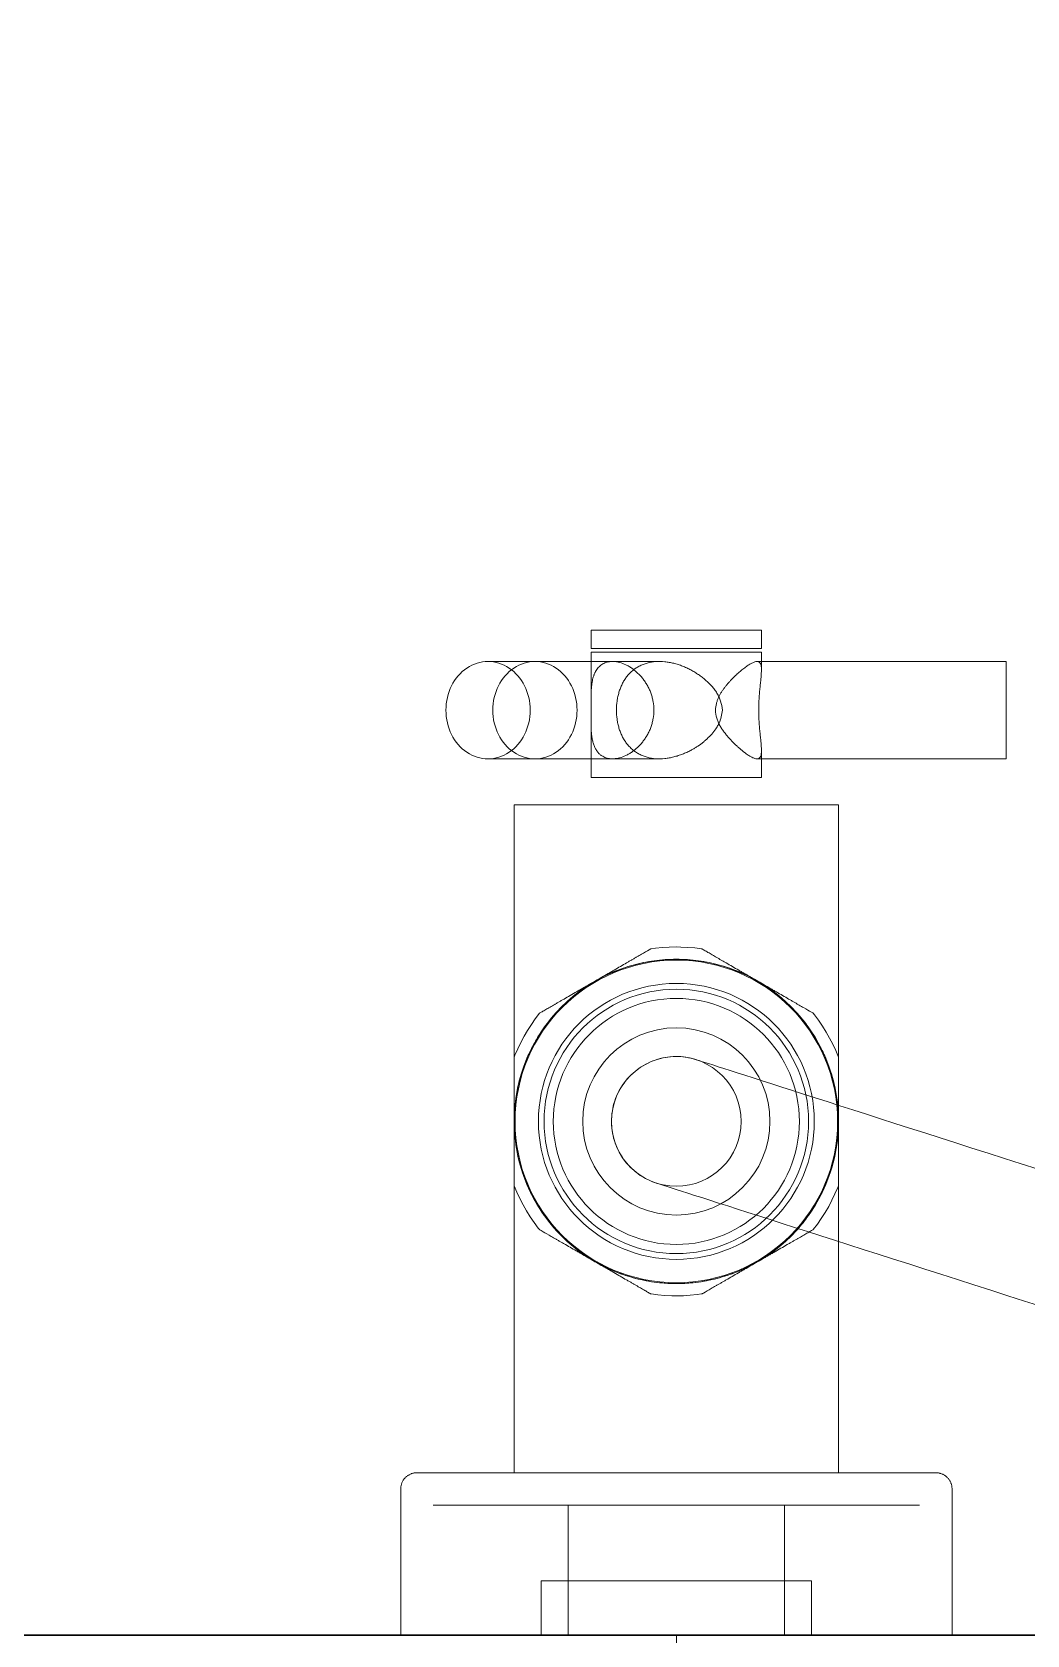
# Model space of a CAD drawing. Header units: metres. Extents: x 149 to 429, y -3 to 162.
# Drawn here: x 366.5614 to 366.6535, y 80.5957 to 80.744 of the extents above; entities that cross this region are included whole.
import ezdxf

# ---------------------------------------------------------------- set-up
doc = ezdxf.new("R2010")
doc.units = ezdxf.units.M
doc.layers.add('1053_ARQ_BASE_MATADOURO_dwg', color=7, linetype='Continuous', lineweight=5, true_color=0x767676)
for name, color, linetype, lineweight in [('A-PAREDE', 7, 'Continuous', 30), ('A_lay', 7, 'Continuous', 5), ('P-PIPE', 7, 'Continuous', 5), ('P-PIPE-CNTR', 7, 'Continuous', 5), ('P-SANR-FIXT', 7, 'Continuous', 5)]:
    doc.layers.add(name, color=color, linetype=linetype, lineweight=lineweight)

# ---------------------------------------------------------------- blocks, each defined once
blk = doc.blocks.new('UT_Ducha higiênica - UT_Ducha higiênica-3627536-TÉRREO 1_20 - Dependente 2')
at = {"layer": 'P-SANR-FIXT', "color": 9, "true_color": 0xc0c0c0}
for p, q in [((-0.00787, 0.09294), (-0.00787, 0.09124)), ((-0.00787, 0.09294), (0.00787, 0.09294)), ((-0.00787, 0.09294), (0.00787, 0.09294)), ((0.00787, 0.09124), (0.00787, 0.09294)), ((-0.00787, 0.09124), (0.00787, 0.09124)), ((-0.00787, 0.09124), (0.00787, 0.09124)), ((-0.00787, 0.0909), (-0.00787, 0.0868)), ((-0.00787, 0.0909), (0.00787, 0.0909)), ((-0.00787, 0.0909), (0.00787, 0.0909)), ((-0.00692, 0.09124), (0.00692, 0.09124)), ((-0.00692, 0.09124), (0.00692, 0.09124)), ((0.00787, 0.08928), (0.00787, 0.0909)), ((-0.0059, 0.09004), (-0.01742, 0.09004)), ((-0.00157, 0.09004), (-0.01308, 0.09004)), ((0.0305, 0.09004), (0.00747, 0.09004)), ((0.0305, 0.08554), (0.0305, 0.09004)), ((0.0305, 0.08104), (0.0305, 0.08554)), ((-0.00787, 0.08428), (-0.00787, 0.0793)), ((0.00787, 0.0793), (0.00787, 0.0818)), ((-0.01742, 0.08104), (-0.0059, 0.08104)), ((-0.01308, 0.08104), (-0.00157, 0.08104)), ((0.00747, 0.08104), (0.0305, 0.08104)), ((-0.00787, 0.0793), (0.00787, 0.0793)), ((-0.00787, 0.0793), (0.00787, 0.0793)), ((-0.007, 0.0793), (0.007, 0.0793)), ((-0.007, 0.0793), (0.007, 0.0793)), ((-0.015, 0.07677), (-0.015, 0.0475)), ((0.015, 0.07677), (-0.015, 0.07677)), ((0.015, 0.07677), (-0.015, 0.07677)), ((-0.007, 0.07677), (0.007, 0.07677)), ((-0.007, 0.07677), (0.007, 0.07677)), ((0.015, 0.0475), (0.015, 0.07677)), ((-0.015, 0.0475), (-0.015, 0.015)), ((0.015, 0.015), (0.015, 0.0475)), ((-0.015, 0.015), (0.015, 0.015)), ((-0.015, 0.015), (0.015, 0.015)), ((-0.0255, 0.0135), (-0.0255, 0)), ((0.0255, 0), (0.0255, 0.0135)), ((-0.0225, 0.012), (0.0225, 0.012)), ((-0.0225, 0.012), (0.0225, 0.012)), ((-0.01, 0.012), (-0.01, 0)), ((0.01, 0.012), (-0.01, 0.012)), ((0.01, 0.012), (-0.01, 0.012)), ((0.01, 0), (0.01, 0.012)), ((-0.0125, 0.005), (-0.0125, 0)), ((0.0125, 0.005), (-0.0125, 0.005)), ((0.0125, 0.005), (-0.0125, 0.005)), ((0.0125, 0), (0.0125, 0.005)), ((-0.0125, 0), (0.0125, 0)), ((-0.0125, 0), (0.0125, 0)), ((-0.0255, 0), (0.0255, 0)), ((-0.0255, 0), (0.0255, 0)), ((-0.0225, 0), (0.0225, 0)), ((-0.0225, 0), (0.0225, 0)), ((-0.01, 0), (0.01, 0)), ((-0.01, 0), (0.01, 0))]:
    blk.add_line(p, q, dxfattribs=at)
at = {"layer": 'P-SANR-FIXT', "color": 9, "true_color": 0xc0c0c0, "flags": 128}
for points in [[(0, 0.06364), (-0.00065, 0.06362), (-0.00129, 0.06358), (-0.00193, 0.06352), (-0.00234, 0.06346)], [(0.00234, 0.06346), (0.0017, 0.06355), (0.00106, 0.0636), (0.00041, 0.06363), (0, 0.06364)], [(-0.01266, 0.05751), (-0.01305, 0.057), (-0.01341, 0.05647), (-0.01376, 0.05592), (-0.01409, 0.05537), (-0.01439, 0.0548), (-0.01467, 0.05421), (-0.01493, 0.05362), (-0.015, 0.05345)], [(0.015, 0.05345), (0.01475, 0.05405), (0.01447, 0.05463), (0.01418, 0.05521), (0.01386, 0.05577), (0.01351, 0.05632), (0.01315, 0.05685), (0.01277, 0.05737), (0.01266, 0.05751)], [(-0.006, 0.0475), (-0.006, 0.04774), (-0.00598, 0.04798), (-0.00596, 0.04822), (-0.00592, 0.04846), (-0.00588, 0.04869), (-0.00583, 0.04893), (-0.00577, 0.04916), (-0.0057, 0.04939), (-0.00562, 0.04961), (-0.00553, 0.04984), (-0.00543, 0.05006), (-0.00532, 0.05027), (-0.00521, 0.05048), (-0.00508, 0.05069), (-0.00495, 0.05089), (-0.00481, 0.05108), (-0.00467, 0.05127), (-0.00451, 0.05146), (-0.00435, 0.05163), (-0.00418, 0.0518), (-0.004, 0.05197), (-0.00382, 0.05212), (-0.00363, 0.05227), (-0.00344, 0.05242), (-0.00324, 0.05255), (-0.00304, 0.05267), (-0.00283, 0.05279), (-0.00261, 0.0529), (-0.0024, 0.053), (-0.00217, 0.05309), (-0.00195, 0.05317), (-0.00172, 0.05325), (-0.00149, 0.05331), (-0.00126, 0.05337), (-0.00102, 0.05341), (-0.00078, 0.05345), (-0.00054, 0.05348), (-0.0003, 0.05349), (-0.00006, 0.0535), (0.00018, 0.0535), (0.00041, 0.05349), (0.00065, 0.05346), (0.00089, 0.05343), (0.00113, 0.05339), (0.00136, 0.05334), (0.0016, 0.05328), (0.00183, 0.05322)], [(0.00183, 0.05321), (0.00186, 0.0532), (0.00196, 0.05317), (0.00212, 0.05312), (0.00234, 0.05305), (0.00263, 0.05296), (0.00298, 0.05285), (0.00339, 0.05272), (0.00386, 0.05256), (0.00439, 0.05239), (0.00499, 0.0522), (0.00564, 0.05199), (0.00635, 0.05177), (0.00712, 0.05152), (0.00794, 0.05126), (0.00882, 0.05098), (0.00975, 0.05068), (0.01073, 0.05036), (0.01176, 0.05003), (0.01284, 0.04969), (0.01396, 0.04933), (0.01513, 0.04895), (0.01634, 0.04857), (0.0176, 0.04816), (0.01889, 0.04775), (0.02022, 0.04732), (0.02158, 0.04689), (0.02298, 0.04644), (0.0244, 0.04598), (0.02586, 0.04552), (0.02734, 0.04504), (0.02884, 0.04456), (0.03036, 0.04408), (0.0319, 0.04358), (0.03346, 0.04308)], [(-0.00183, 0.04179), (-0.00206, 0.04186), (-0.00228, 0.04195), (-0.0025, 0.04205), (-0.00272, 0.04215), (-0.00293, 0.04226), (-0.00314, 0.04238), (-0.00334, 0.04251), (-0.00353, 0.04265), (-0.00373, 0.0428), (-0.00391, 0.04295), (-0.00409, 0.04311), (-0.00426, 0.04328), (-0.00443, 0.04345), (-0.00459, 0.04363), (-0.00474, 0.04382), (-0.00488, 0.04401), (-0.00502, 0.04421), (-0.00514, 0.04441), (-0.00526, 0.04462), (-0.00537, 0.04483), (-0.00548, 0.04505), (-0.00557, 0.04527), (-0.00565, 0.04549), (-0.00573, 0.04572), (-0.0058, 0.04595), (-0.00585, 0.04619), (-0.0059, 0.04642), (-0.00594, 0.04666), (-0.00597, 0.0469), (-0.00599, 0.04714), (-0.006, 0.04738), (-0.006, 0.0475)], [(-0.015, 0.04155), (-0.01475, 0.04095), (-0.01447, 0.04037), (-0.01418, 0.03979), (-0.01386, 0.03923), (-0.01351, 0.03868), (-0.01315, 0.03815), (-0.01277, 0.03763), (-0.01266, 0.03749)], [(0.03381, 0.03037), (0.03222, 0.03088), (0.03065, 0.03138), (0.02908, 0.03188), (0.02753, 0.03238), (0.026, 0.03287), (0.02448, 0.03336), (0.02299, 0.03384), (0.02152, 0.03431), (0.02008, 0.03477), (0.01867, 0.03522), (0.01729, 0.03566), (0.01594, 0.03609), (0.01463, 0.03651), (0.01336, 0.03692), (0.01212, 0.03732), (0.01093, 0.0377), (0.00978, 0.03807), (0.00867, 0.03842), (0.00762, 0.03876), (0.00661, 0.03908), (0.00565, 0.03939), (0.00475, 0.03968), (0.00389, 0.03995), (0.0031, 0.04021), (0.00236, 0.04045), (0.00167, 0.04066), (0.00105, 0.04086), (0.00048, 0.04105), (-0.00002, 0.04121), (-0.00047, 0.04135), (-0.00085, 0.04147), (-0.00117, 0.04158), (-0.00143, 0.04166), (-0.00162, 0.04172), (-0.00175, 0.04176), (-0.00182, 0.04178)], [(0.01266, 0.03749), (0.01305, 0.038), (0.01341, 0.03853), (0.01376, 0.03908), (0.01409, 0.03963), (0.01439, 0.0402), (0.01467, 0.04079), (0.01493, 0.04138), (0.015, 0.04155)], [(-0.00234, 0.03154), (-0.0017, 0.03145), (-0.00106, 0.0314), (-0.00041, 0.03137), (0, 0.03136)], [(0, 0.03136), (0.00065, 0.03138), (0.00129, 0.03142), (0.00193, 0.03148), (0.00234, 0.03154)], [(-0.0255, 0.0135), (-0.0255, 0.01356), (-0.0255, 0.01362), (-0.02549, 0.01368), (-0.02548, 0.01374), (-0.02547, 0.0138), (-0.02546, 0.01386), (-0.02544, 0.01391), (-0.02542, 0.01397), (-0.0254, 0.01403), (-0.02538, 0.01408), (-0.02536, 0.01414), (-0.02533, 0.01419), (-0.0253, 0.01425), (-0.02527, 0.0143), (-0.02524, 0.01435), (-0.0252, 0.0144), (-0.02517, 0.01444), (-0.02513, 0.01449), (-0.02509, 0.01453), (-0.02505, 0.01458), (-0.025, 0.01462), (-0.02496, 0.01466), (-0.02491, 0.01469), (-0.02486, 0.01473), (-0.02481, 0.01476), (-0.02476, 0.01479), (-0.02471, 0.01482), (-0.02465, 0.01485), (-0.0246, 0.01488), (-0.02454, 0.0149), (-0.02449, 0.01492), (-0.02443, 0.01494), (-0.02437, 0.01495), (-0.02431, 0.01497), (-0.02425, 0.01498), (-0.0242, 0.01499), (-0.02414, 0.01499), (-0.02408, 0.015), (-0.02402, 0.015)], [(0.02398, 0.015), (0.02392, 0.015), (0.02383, 0.015), (0.02369, 0.015), (0.02352, 0.015), (0.02331, 0.015), (0.02307, 0.015), (0.02278, 0.015), (0.02246, 0.015), (0.02211, 0.015), (0.02171, 0.015), (0.02129, 0.015), (0.02083, 0.015), (0.02033, 0.015), (0.01981, 0.015), (0.01925, 0.015), (0.01866, 0.015), (0.01804, 0.015), (0.0174, 0.015), (0.01672, 0.015), (0.01602, 0.015), (0.01529, 0.015), (0.01454, 0.015), (0.01376, 0.015), (0.01297, 0.015), (0.01215, 0.015), (0.01131, 0.015), (0.01046, 0.015), (0.00958, 0.015), (0.0087, 0.015), (0.0078, 0.015), (0.00688, 0.015), (0.00596, 0.015), (0.00502, 0.015), (0.00408, 0.015), (0.00313, 0.015), (0.00218, 0.015), (0.00122, 0.015), (0.00026, 0.015), (-0.0007, 0.015), (-0.00166, 0.015), (-0.00262, 0.015), (-0.00357, 0.015), (-0.00451, 0.015), (-0.00545, 0.015), (-0.00638, 0.015), (-0.0073, 0.015), (-0.00821, 0.015), (-0.00911, 0.015), (-0.00999, 0.015), (-0.01085, 0.015), (-0.0117, 0.015), (-0.01253, 0.015), (-0.01334, 0.015), (-0.01412, 0.015), (-0.01489, 0.015), (-0.01563, 0.015), (-0.01635, 0.015), (-0.01704, 0.015), (-0.0177, 0.015), (-0.01833, 0.015), (-0.01894, 0.015), (-0.01951, 0.015), (-0.02005, 0.015), (-0.02057, 0.015), (-0.02104, 0.015), (-0.02149, 0.015), (-0.0219, 0.015), (-0.02227, 0.015), (-0.02261, 0.015), (-0.02292, 0.015), (-0.02318, 0.015), (-0.02341, 0.015), (-0.02361, 0.015), (-0.02376, 0.015), (-0.02388, 0.015), (-0.02395, 0.015), (-0.02399, 0.015)], [(-0.02398, 0.015), (-0.02392, 0.015), (-0.02383, 0.015), (-0.02369, 0.015), (-0.02352, 0.015), (-0.02331, 0.015), (-0.02307, 0.015), (-0.02278, 0.015), (-0.02246, 0.015), (-0.02211, 0.015), (-0.02171, 0.015), (-0.02129, 0.015), (-0.02083, 0.015), (-0.02033, 0.015), (-0.01981, 0.015), (-0.01925, 0.015), (-0.01866, 0.015), (-0.01804, 0.015), (-0.0174, 0.015), (-0.01672, 0.015), (-0.01602, 0.015), (-0.01529, 0.015), (-0.01454, 0.015), (-0.01376, 0.015), (-0.01297, 0.015), (-0.01215, 0.015), (-0.01131, 0.015), (-0.01046, 0.015), (-0.00958, 0.015), (-0.0087, 0.015), (-0.0078, 0.015), (-0.00688, 0.015), (-0.00596, 0.015), (-0.00502, 0.015), (-0.00408, 0.015), (-0.00313, 0.015), (-0.00218, 0.015), (-0.00122, 0.015), (-0.00026, 0.015), (0.0007, 0.015), (0.00166, 0.015), (0.00262, 0.015), (0.00357, 0.015), (0.00451, 0.015), (0.00545, 0.015), (0.00638, 0.015), (0.0073, 0.015), (0.00821, 0.015), (0.00911, 0.015), (0.00999, 0.015), (0.01085, 0.015), (0.0117, 0.015), (0.01253, 0.015), (0.01334, 0.015), (0.01412, 0.015), (0.01489, 0.015), (0.01563, 0.015), (0.01635, 0.015), (0.01704, 0.015), (0.0177, 0.015), (0.01833, 0.015), (0.01894, 0.015), (0.01951, 0.015), (0.02005, 0.015), (0.02057, 0.015), (0.02104, 0.015), (0.02149, 0.015), (0.0219, 0.015), (0.02227, 0.015), (0.02261, 0.015), (0.02292, 0.015), (0.02318, 0.015), (0.02341, 0.015), (0.02361, 0.015), (0.02376, 0.015), (0.02388, 0.015), (0.02395, 0.015), (0.02399, 0.015)], [(0.024, 0.015), (0.02406, 0.015), (0.02412, 0.015), (0.02418, 0.01499), (0.02424, 0.01498), (0.0243, 0.01497), (0.02436, 0.01496), (0.02441, 0.01494), (0.02447, 0.01492), (0.02453, 0.0149), (0.02458, 0.01488), (0.02464, 0.01486), (0.02469, 0.01483), (0.02475, 0.0148), (0.0248, 0.01477), (0.02485, 0.01474), (0.0249, 0.0147), (0.02494, 0.01467), (0.02499, 0.01463), (0.02503, 0.01459), (0.02508, 0.01455), (0.02512, 0.0145), (0.02516, 0.01446), (0.02519, 0.01441), (0.02523, 0.01436), (0.02526, 0.01431), (0.02529, 0.01426), (0.02532, 0.01421), (0.02535, 0.01415), (0.02538, 0.0141), (0.0254, 0.01404), (0.02542, 0.01399), (0.02544, 0.01393), (0.02545, 0.01387), (0.02547, 0.01381), (0.02548, 0.01375), (0.02549, 0.0137), (0.02549, 0.01364), (0.0255, 0.01358), (0.0255, 0.01352)]]:
    blk.add_lwpolyline(points, dxfattribs=at)
at = {"layer": 'P-SANR-FIXT', "color": 9, "true_color": 0xc0c0c0}
for radius, start, end in [(0.015, 90, 270), (0.015, 90, 270), (0.01492, 90, 270), (0.01492, 90, 270), (0.015, 270, 90), (0.015, 270, 90), (0.01492, 270, 90), (0.01492, 270, 90), (0.01276, 90, 270), (0.01276, 90, 270), (0.01223, 90, 270), (0.01223, 90, 270), (0.01276, 270, 90), (0.01276, 270, 90), (0.01223, 270, 90), (0.01223, 270, 90), (0.01138, 90, 270), (0.01138, 90, 270), (0.01138, 270, 90), (0.01138, 270, 90), (0.00866, 90, 270), (0.00866, 90, 270), (0.00866, 270, 90), (0.00866, 270, 90), (0.006, 90, 180), (0.006, 0, 90), (0.006, 180, 270), (0.006, 270, 360)]:
    blk.add_arc((0, 0.0475), radius, start, end, dxfattribs=at)
for centre, start_param, end_param in [((-0.01742, 0.08554), 4.712389, 7.853982), ((-0.01308, 0.08554), 4.712389, 7.853982), ((-0.01742, 0.08554), 1.570796, 4.712389), ((-0.01308, 0.08554), 1.570796, 4.712389)]:
    blk.add_ellipse(centre, major_axis=(0, 0.0045), ratio=0.866025, start_param=start_param, end_param=end_param, dxfattribs=at)
for points, knots in [([(-0.00787, 0.0868), (-0.00788, 0.08702), (-0.00788, 0.08733), (-0.00785, 0.08772), (-0.00781, 0.08799), (-0.00777, 0.08825), (-0.00772, 0.08849), (-0.00766, 0.08868), (-0.00761, 0.08882), (-0.00757, 0.08893), (-0.00752, 0.08903), (-0.00745, 0.08916), (-0.00736, 0.08931), (-0.00723, 0.08948), (-0.00707, 0.08963), (-0.0069, 0.08976), (-0.00672, 0.08987), (-0.00652, 0.08995), (-0.00629, 0.09001), (-0.00605, 0.09004), (-0.00571, 0.09005), (-0.00525, 0.08998), (-0.00477, 0.0898), (-0.00443, 0.08962), (-0.00423, 0.0895), (-0.00405, 0.08937), (-0.00382, 0.08919), (-0.00355, 0.08895), (-0.00333, 0.08873), (-0.00317, 0.08854), (-0.00306, 0.0884), (-0.00295, 0.08824), (-0.00281, 0.08803), (-0.00264, 0.08776), (-0.00247, 0.08742), (-0.00233, 0.08706), (-0.00222, 0.08669), (-0.00211, 0.08619), (-0.00208, 0.0858), (-0.00208, 0.08554)], [0, 0, 0, 0, 0.055556, 0.083333, 0.111111, 0.138889, 0.166667, 0.194444, 0.208333, 0.222222, 0.236111, 0.25, 0.277778, 0.305556, 0.333333, 0.361111, 0.388889, 0.416667, 0.444444, 0.472222, 0.5, 0.555556, 0.611111, 0.638889, 0.652778, 0.666667, 0.694444, 0.722222, 0.75, 0.763889, 0.777778, 0.791667, 0.805556, 0.833333, 0.861111, 0.888889, 0.916667, 0.944444, 1, 1, 1, 1]), ([(0.00426, 0.08554), (0.00424, 0.08583), (0.00415, 0.08624), (0.00398, 0.08669), (0.00386, 0.08694), (0.00376, 0.08712), (0.00366, 0.08729), (0.0035, 0.08751), (0.00328, 0.08776), (0.00304, 0.08801), (0.00285, 0.08819), (0.00269, 0.08833), (0.00254, 0.08846), (0.00232, 0.08863), (0.00205, 0.08883), (0.00176, 0.08902), (0.00152, 0.08916), (0.00133, 0.08926), (0.00115, 0.08936), (0.00089, 0.08948), (0.00057, 0.08962), (0.00017, 0.08976), (-0.00024, 0.08988), (-0.00065, 0.08997), (-0.00121, 0.09004), (-0.00191, 0.09006), (-0.00257, 0.08994), (-0.00308, 0.08978), (-0.00344, 0.08961), (-0.00377, 0.08942), (-0.00407, 0.08918), (-0.00431, 0.08896), (-0.00448, 0.08877), (-0.0046, 0.08861), (-0.00472, 0.08846), (-0.00486, 0.08824), (-0.00502, 0.08795), (-0.00518, 0.08758), (-0.00531, 0.0872), (-0.00542, 0.0868), (-0.00552, 0.08625), (-0.00554, 0.08583), (-0.00554, 0.08554)], [0, 0, 0, 0, 0.055556, 0.083333, 0.097222, 0.111111, 0.125, 0.138889, 0.166667, 0.194444, 0.208333, 0.222222, 0.236111, 0.25, 0.277778, 0.305556, 0.319444, 0.333333, 0.347222, 0.361111, 0.388889, 0.416667, 0.444444, 0.472222, 0.5, 0.555556, 0.611111, 0.638889, 0.666667, 0.694444, 0.722222, 0.75, 0.763889, 0.777778, 0.791667, 0.805556, 0.833333, 0.861111, 0.888889, 0.916667, 0.944444, 1, 1, 1, 1]), ([(0.00361, 0.08554), (0.00363, 0.08575), (0.00367, 0.08605), (0.00378, 0.08643), (0.00388, 0.0867), (0.00401, 0.08696), (0.00416, 0.0872), (0.00432, 0.08744), (0.00449, 0.08766), (0.00466, 0.08788), (0.00483, 0.08808), (0.00501, 0.08828), (0.00519, 0.08847), (0.00537, 0.08865), (0.00555, 0.08882), (0.00573, 0.08898), (0.0059, 0.08913), (0.00607, 0.08928), (0.00624, 0.08941), (0.0064, 0.08953), (0.00656, 0.08964), (0.00671, 0.08975), (0.00691, 0.08986), (0.00713, 0.08997), (0.00737, 0.09004), (0.00763, 0.09005), (0.00783, 0.08986), (0.00788, 0.08951), (0.00787, 0.08928)], [0, 0, 0, 0, 0.055556, 0.083333, 0.111111, 0.138889, 0.166667, 0.194444, 0.222222, 0.25, 0.277778, 0.305556, 0.333333, 0.361111, 0.388889, 0.416667, 0.444444, 0.472222, 0.5, 0.527778, 0.555556, 0.583333, 0.611111, 0.666667, 0.722222, 0.777778, 0.888889, 1, 1, 1, 1]), ([(0.00787, 0.08928), (0.00787, 0.08918), (0.00786, 0.08896), (0.00784, 0.08864), (0.00781, 0.08836), (0.00779, 0.08814), (0.00776, 0.0879), (0.00774, 0.08767), (0.00771, 0.08742), (0.00768, 0.08708), (0.00763, 0.08646), (0.00762, 0.08591), (0.00762, 0.08554)], [0, 0, 0, 0, 0.125, 0.25, 0.3125, 0.375, 0.4375, 0.5, 0.5625, 0.625, 0.75, 1, 1, 1, 1]), ([(-0.00208, 0.08554), (-0.00208, 0.08528), (-0.00211, 0.0849), (-0.00222, 0.08439), (-0.00233, 0.08403), (-0.00247, 0.08367), (-0.00264, 0.08332), (-0.00281, 0.08305), (-0.00295, 0.08284), (-0.00306, 0.08269), (-0.00317, 0.08254), (-0.00333, 0.08235), (-0.00355, 0.08213), (-0.00377, 0.08193), (-0.00395, 0.08179), (-0.00409, 0.08168), (-0.00423, 0.08159), (-0.00443, 0.08147), (-0.00477, 0.08129), (-0.00525, 0.08111), (-0.00571, 0.08104), (-0.00605, 0.08104), (-0.00629, 0.08108), (-0.00652, 0.08113), (-0.00672, 0.08122), (-0.00687, 0.08131), (-0.00699, 0.08139), (-0.00709, 0.08147), (-0.00719, 0.08157), (-0.00733, 0.08173), (-0.00744, 0.08191), (-0.00754, 0.0821), (-0.00764, 0.08231), (-0.00772, 0.08259), (-0.00778, 0.08289), (-0.00782, 0.08316), (-0.00786, 0.08344), (-0.00788, 0.08381), (-0.00788, 0.08412), (-0.00787, 0.08428)], [0, 0, 0, 0, 0.055556, 0.083333, 0.111111, 0.138889, 0.166667, 0.194444, 0.208333, 0.222222, 0.236111, 0.25, 0.277778, 0.305556, 0.319444, 0.333333, 0.347222, 0.361111, 0.388889, 0.444444, 0.5, 0.527778, 0.555556, 0.583333, 0.611111, 0.638889, 0.652778, 0.666667, 0.6875, 0.708333, 0.75, 0.770833, 0.791667, 0.833333, 0.875, 0.895833, 0.916667, 0.958333, 1, 1, 1, 1]), ([(-0.00554, 0.08554), (-0.00554, 0.08526), (-0.00552, 0.08484), (-0.00542, 0.08429), (-0.00531, 0.08389), (-0.00518, 0.0835), (-0.00502, 0.08314), (-0.00486, 0.08285), (-0.00472, 0.08263), (-0.0046, 0.08247), (-0.00448, 0.08232), (-0.00431, 0.08213), (-0.00407, 0.0819), (-0.00377, 0.08167), (-0.00344, 0.08147), (-0.00308, 0.08131), (-0.00257, 0.08114), (-0.00191, 0.08103), (-0.00121, 0.08104), (-0.00065, 0.08112), (-0.00024, 0.08121), (0.00017, 0.08133), (0.00057, 0.08147), (0.00089, 0.08161), (0.00115, 0.08173), (0.00136, 0.08184), (0.00161, 0.08198), (0.00196, 0.08219), (0.0023, 0.08243), (0.00262, 0.08269), (0.00292, 0.08296), (0.00329, 0.08332), (0.00359, 0.08369), (0.0038, 0.08404), (0.00399, 0.0844), (0.00417, 0.08491), (0.00424, 0.08533), (0.00426, 0.08554)], [0, 0, 0, 0, 0.055556, 0.083333, 0.111111, 0.138889, 0.166667, 0.194444, 0.208333, 0.222222, 0.236111, 0.25, 0.277778, 0.305556, 0.333333, 0.361111, 0.388889, 0.444444, 0.5, 0.527778, 0.555556, 0.583333, 0.611111, 0.638889, 0.652778, 0.666667, 0.6875, 0.708333, 0.75, 0.770833, 0.791667, 0.833333, 0.875, 0.890625, 0.916667, 0.958333, 1, 1, 1, 1]), ([(0.00787, 0.0818), (0.00788, 0.08158), (0.00783, 0.08122), (0.00763, 0.08104), (0.00737, 0.08104), (0.00713, 0.08111), (0.00691, 0.08122), (0.00671, 0.08134), (0.00655, 0.08145), (0.00636, 0.08158), (0.00616, 0.08174), (0.00598, 0.08189), (0.00584, 0.08201), (0.00569, 0.08214), (0.0055, 0.08231), (0.00532, 0.08249), (0.00517, 0.08264), (0.00502, 0.0828), (0.00483, 0.083), (0.00465, 0.08321), (0.00451, 0.0834), (0.00437, 0.08358), (0.0042, 0.08382), (0.00404, 0.08408), (0.00393, 0.08429), (0.00383, 0.08451), (0.0037, 0.08492), (0.00363, 0.08529), (0.00361, 0.08554)], [0, 0, 0, 0, 0.111111, 0.222222, 0.277778, 0.333333, 0.388889, 0.416667, 0.444444, 0.479167, 0.513889, 0.548611, 0.565972, 0.583333, 0.618056, 0.652778, 0.670139, 0.6875, 0.722222, 0.756944, 0.774306, 0.791667, 0.826389, 0.861111, 0.878472, 0.895833, 0.930556, 1, 1, 1, 1]), ([(0.00762, 0.08554), (0.00762, 0.08517), (0.00763, 0.08462), (0.00768, 0.08401), (0.00771, 0.08367), (0.00774, 0.08342), (0.00776, 0.08318), (0.00779, 0.08295), (0.00781, 0.08273), (0.00784, 0.08245), (0.00786, 0.08213), (0.00787, 0.0819), (0.00787, 0.0818)], [0, 0, 0, 0, 0.25, 0.375, 0.4375, 0.5, 0.5625, 0.625, 0.6875, 0.75, 0.875, 1, 1, 1, 1]), ([(0, 0.0625), (-0.0007, 0.0625), (-0.00172, 0.06243), (-0.00304, 0.0622), (-0.00401, 0.06197), (-0.00494, 0.06167), (-0.00584, 0.06133), (-0.0067, 0.06093), (-0.00752, 0.06049), (-0.00829, 0.06001), (-0.00901, 0.0595), (-0.00969, 0.05896), (-0.01033, 0.05839), (-0.01092, 0.0578), (-0.01165, 0.05698), (-0.01229, 0.05613), (-0.01285, 0.05525), (-0.01336, 0.05436), (-0.01411, 0.05275), (-0.01482, 0.05039), (-0.015, 0.04846), (-0.015, 0.0475)], [0, 0, 0, 0, 0.071429, 0.107143, 0.142857, 0.178571, 0.214286, 0.25, 0.285714, 0.321429, 0.357143, 0.392857, 0.428571, 0.464286, 0.5, 0.571429, 0.607143, 0.642857, 0.714286, 0.857143, 1, 1, 1, 1]), ([(-0.015, 0.0475), (-0.015, 0.04846), (-0.01482, 0.05039), (-0.01411, 0.05275), (-0.01336, 0.05436), (-0.01285, 0.05525), (-0.01243, 0.05591), (-0.01197, 0.05656), (-0.01146, 0.05718), (-0.01092, 0.0578), (-0.01033, 0.05839), (-0.00969, 0.05896), (-0.00901, 0.0595), (-0.00829, 0.06001), (-0.00752, 0.06049), (-0.0067, 0.06093), (-0.00584, 0.06133), (-0.00494, 0.06167), (-0.00401, 0.06197), (-0.00304, 0.0622), (-0.00172, 0.06243), (-0.0007, 0.0625), (0, 0.0625)], [0, 0, 0, 0, 0.142857, 0.285714, 0.357143, 0.392857, 0.428571, 0.464286, 0.5, 0.535714, 0.571429, 0.607143, 0.642857, 0.678571, 0.714286, 0.75, 0.785714, 0.821429, 0.857143, 0.892857, 0.928571, 1, 1, 1, 1]), ([(-0.0025, 0.06338), (-0.00272, 0.06325), (-0.00308, 0.06304), (-0.00357, 0.06276), (-0.00387, 0.06259), (-0.0041, 0.06245), (-0.00435, 0.06231), (-0.0047, 0.06211), (-0.00516, 0.06184), (-0.00565, 0.06156), (-0.00603, 0.06134), (-0.00641, 0.06112), (-0.00689, 0.06084), (-0.00747, 0.0605), (-0.00796, 0.06022), (-0.00835, 0.06), (-0.00864, 0.05983), (-0.00893, 0.05967), (-0.00932, 0.05944), (-0.00982, 0.05915), (-0.0103, 0.05887), (-0.01066, 0.05867), (-0.01091, 0.05852), (-0.01114, 0.05839), (-0.01144, 0.05821), (-0.01179, 0.05801), (-0.01217, 0.05779), (-0.0124, 0.05766), (-0.0125, 0.0576)], [0, 0, 0, 0, 0.1, 0.15, 0.175, 0.2, 0.225, 0.25, 0.3, 0.35, 0.375, 0.4, 0.45, 0.5, 0.55, 0.575, 0.6, 0.625, 0.65, 0.7, 0.75, 0.775, 0.8, 0.825, 0.85, 0.9, 0.95, 1, 1, 1, 1]), ([(-0.0125, 0.0576), (-0.0124, 0.05766), (-0.01217, 0.05779), (-0.01179, 0.05801), (-0.01144, 0.05821), (-0.01114, 0.05839), (-0.01091, 0.05852), (-0.01066, 0.05867), (-0.0103, 0.05887), (-0.00982, 0.05915), (-0.00932, 0.05944), (-0.00893, 0.05967), (-0.00864, 0.05983), (-0.00835, 0.06), (-0.00796, 0.06022), (-0.00747, 0.0605), (-0.00689, 0.06084), (-0.00641, 0.06112), (-0.00603, 0.06134), (-0.00565, 0.06156), (-0.00516, 0.06184), (-0.0047, 0.06211), (-0.00435, 0.06231), (-0.0041, 0.06245), (-0.00387, 0.06259), (-0.00357, 0.06276), (-0.00308, 0.06304), (-0.00272, 0.06325), (-0.0025, 0.06338)], [0, 0, 0, 0, 0.05, 0.1, 0.15, 0.175, 0.2, 0.225, 0.25, 0.3, 0.35, 0.375, 0.4, 0.425, 0.45, 0.5, 0.55, 0.6, 0.625, 0.65, 0.7, 0.75, 0.775, 0.8, 0.825, 0.85, 0.9, 1, 1, 1, 1]), ([(0, 0.0625), (0.0007, 0.0625), (0.00172, 0.06243), (0.00304, 0.0622), (0.00401, 0.06197), (0.00494, 0.06167), (0.00584, 0.06133), (0.0067, 0.06093), (0.00752, 0.06049), (0.00829, 0.06001), (0.00901, 0.0595), (0.00969, 0.05896), (0.01033, 0.05839), (0.01092, 0.0578), (0.01165, 0.05698), (0.01229, 0.05613), (0.01285, 0.05525), (0.01336, 0.05436), (0.01411, 0.05275), (0.01482, 0.05039), (0.015, 0.04846), (0.015, 0.0475)], [0, 0, 0, 0, 0.071429, 0.107143, 0.142857, 0.178571, 0.214286, 0.25, 0.285714, 0.321429, 0.357143, 0.392857, 0.428571, 0.464286, 0.5, 0.571429, 0.607143, 0.642857, 0.714286, 0.857143, 1, 1, 1, 1]), ([(0.015, 0.0475), (0.015, 0.04846), (0.01482, 0.05039), (0.01411, 0.05275), (0.01336, 0.05436), (0.01285, 0.05525), (0.01243, 0.05591), (0.01197, 0.05656), (0.01146, 0.05718), (0.01092, 0.0578), (0.01033, 0.05839), (0.00969, 0.05896), (0.00901, 0.0595), (0.00829, 0.06001), (0.00752, 0.06049), (0.0067, 0.06093), (0.00584, 0.06133), (0.00494, 0.06167), (0.00401, 0.06197), (0.00304, 0.0622), (0.00172, 0.06243), (0.0007, 0.0625), (0, 0.0625)], [0, 0, 0, 0, 0.142857, 0.285714, 0.357143, 0.392857, 0.428571, 0.464286, 0.5, 0.535714, 0.571429, 0.607143, 0.642857, 0.678571, 0.714286, 0.75, 0.785714, 0.821429, 0.857143, 0.892857, 0.928571, 1, 1, 1, 1]), ([(0.0125, 0.0576), (0.01228, 0.05773), (0.01192, 0.05794), (0.01143, 0.05822), (0.01113, 0.05839), (0.0109, 0.05853), (0.01065, 0.05867), (0.0103, 0.05887), (0.00984, 0.05914), (0.00935, 0.05942), (0.00897, 0.05964), (0.00859, 0.05986), (0.00811, 0.06014), (0.00753, 0.06048), (0.00704, 0.06076), (0.00665, 0.06098), (0.00636, 0.06115), (0.00607, 0.06131), (0.00568, 0.06154), (0.00518, 0.06183), (0.0047, 0.06211), (0.00434, 0.06231), (0.00409, 0.06246), (0.00386, 0.06259), (0.00356, 0.06277), (0.00321, 0.06297), (0.00283, 0.06319), (0.0026, 0.06332), (0.0025, 0.06338)], [0, 0, 0, 0, 0.1, 0.15, 0.175, 0.2, 0.225, 0.25, 0.3, 0.35, 0.375, 0.4, 0.45, 0.5, 0.55, 0.575, 0.6, 0.625, 0.65, 0.7, 0.75, 0.775, 0.8, 0.825, 0.85, 0.9, 0.95, 1, 1, 1, 1]), ([(0.0025, 0.06338), (0.0026, 0.06332), (0.00283, 0.06319), (0.00321, 0.06297), (0.00356, 0.06277), (0.00386, 0.06259), (0.00409, 0.06246), (0.00434, 0.06231), (0.0047, 0.06211), (0.00518, 0.06183), (0.00568, 0.06154), (0.00607, 0.06131), (0.00636, 0.06115), (0.00665, 0.06098), (0.00704, 0.06076), (0.00753, 0.06048), (0.00811, 0.06014), (0.00859, 0.05986), (0.00897, 0.05964), (0.00935, 0.05942), (0.00984, 0.05914), (0.0103, 0.05887), (0.01065, 0.05867), (0.0109, 0.05853), (0.01113, 0.05839), (0.01143, 0.05822), (0.01192, 0.05794), (0.01228, 0.05773), (0.0125, 0.0576)], [0, 0, 0, 0, 0.05, 0.1, 0.15, 0.175, 0.2, 0.225, 0.25, 0.3, 0.35, 0.375, 0.4, 0.425, 0.45, 0.5, 0.55, 0.6, 0.625, 0.65, 0.7, 0.75, 0.775, 0.8, 0.825, 0.85, 0.9, 1, 1, 1, 1]), ([(-0.015, 0.05327), (-0.015, 0.05302), (-0.015, 0.05261), (-0.015, 0.05204), (-0.015, 0.0517), (-0.015, 0.05143), (-0.015, 0.05114), (-0.015, 0.05074), (-0.015, 0.0502), (-0.015, 0.04964), (-0.015, 0.04919), (-0.015, 0.04876), (-0.015, 0.0482), (-0.015, 0.04753), (-0.015, 0.04697), (-0.015, 0.04652), (-0.015, 0.04619), (-0.015, 0.04585), (-0.015, 0.04539), (-0.015, 0.04482), (-0.015, 0.04427), (-0.015, 0.04385), (-0.015, 0.04356), (-0.015, 0.04329), (-0.015, 0.04295), (-0.015, 0.04254), (-0.015, 0.04211), (-0.015, 0.04185), (-0.015, 0.04173)], [0, 0, 0, 0, 0.1, 0.15, 0.175, 0.2, 0.225, 0.25, 0.3, 0.35, 0.375, 0.4, 0.45, 0.5, 0.55, 0.575, 0.6, 0.625, 0.65, 0.7, 0.75, 0.775, 0.8, 0.825, 0.85, 0.9, 0.95, 1, 1, 1, 1]), ([(-0.015, 0.04173), (-0.015, 0.04185), (-0.015, 0.04211), (-0.015, 0.04254), (-0.015, 0.04295), (-0.015, 0.04329), (-0.015, 0.04356), (-0.015, 0.04385), (-0.015, 0.04427), (-0.015, 0.04482), (-0.015, 0.04539), (-0.015, 0.04585), (-0.015, 0.04619), (-0.015, 0.04652), (-0.015, 0.04697), (-0.015, 0.04753), (-0.015, 0.0482), (-0.015, 0.04876), (-0.015, 0.04919), (-0.015, 0.04964), (-0.015, 0.0502), (-0.015, 0.05074), (-0.015, 0.05114), (-0.015, 0.05143), (-0.015, 0.0517), (-0.015, 0.05204), (-0.015, 0.05261), (-0.015, 0.05302), (-0.015, 0.05327)], [0, 0, 0, 0, 0.05, 0.1, 0.15, 0.175, 0.2, 0.225, 0.25, 0.3, 0.35, 0.375, 0.4, 0.425, 0.45, 0.5, 0.55, 0.6, 0.625, 0.65, 0.7, 0.75, 0.775, 0.8, 0.825, 0.85, 0.9, 1, 1, 1, 1]), ([(0.015, 0.04173), (0.015, 0.04198), (0.015, 0.04239), (0.015, 0.04296), (0.015, 0.0433), (0.015, 0.04357), (0.015, 0.04386), (0.015, 0.04426), (0.015, 0.0448), (0.015, 0.04536), (0.015, 0.04581), (0.015, 0.04624), (0.015, 0.0468), (0.015, 0.04747), (0.015, 0.04803), (0.015, 0.04848), (0.015, 0.04881), (0.015, 0.04915), (0.015, 0.04961), (0.015, 0.05018), (0.015, 0.05073), (0.015, 0.05115), (0.015, 0.05144), (0.015, 0.05171), (0.015, 0.05205), (0.015, 0.05246), (0.015, 0.05289), (0.015, 0.05315), (0.015, 0.05327)], [0, 0, 0, 0, 0.1, 0.15, 0.175, 0.2, 0.225, 0.25, 0.3, 0.35, 0.375, 0.4, 0.45, 0.5, 0.55, 0.575, 0.6, 0.625, 0.65, 0.7, 0.75, 0.775, 0.8, 0.825, 0.85, 0.9, 0.95, 1, 1, 1, 1]), ([(0.015, 0.05327), (0.015, 0.05315), (0.015, 0.05289), (0.015, 0.05246), (0.015, 0.05205), (0.015, 0.05171), (0.015, 0.05144), (0.015, 0.05115), (0.015, 0.05073), (0.015, 0.05018), (0.015, 0.04961), (0.015, 0.04915), (0.015, 0.04881), (0.015, 0.04848), (0.015, 0.04803), (0.015, 0.04747), (0.015, 0.0468), (0.015, 0.04624), (0.015, 0.04581), (0.015, 0.04536), (0.015, 0.0448), (0.015, 0.04426), (0.015, 0.04386), (0.015, 0.04357), (0.015, 0.0433), (0.015, 0.04296), (0.015, 0.04239), (0.015, 0.04198), (0.015, 0.04173)], [0, 0, 0, 0, 0.05, 0.1, 0.15, 0.175, 0.2, 0.225, 0.25, 0.3, 0.35, 0.375, 0.4, 0.425, 0.45, 0.5, 0.55, 0.6, 0.625, 0.65, 0.7, 0.75, 0.775, 0.8, 0.825, 0.85, 0.9, 1, 1, 1, 1]), ([(-0.015, 0.0475), (-0.015, 0.04654), (-0.01482, 0.04461), (-0.01411, 0.04225), (-0.01336, 0.04064), (-0.01285, 0.03975), (-0.01243, 0.03909), (-0.01197, 0.03844), (-0.01146, 0.03782), (-0.01092, 0.0372), (-0.01033, 0.03661), (-0.00969, 0.03604), (-0.00901, 0.0355), (-0.00829, 0.03499), (-0.00752, 0.03451), (-0.0067, 0.03407), (-0.00584, 0.03367), (-0.00494, 0.03333), (-0.00401, 0.03303), (-0.00304, 0.0328), (-0.00172, 0.03257), (-0.0007, 0.0325), (0, 0.0325)], [0, 0, 0, 0, 0.142857, 0.285714, 0.357143, 0.392857, 0.428571, 0.464286, 0.5, 0.535714, 0.571429, 0.607143, 0.642857, 0.678571, 0.714286, 0.75, 0.785714, 0.821429, 0.857143, 0.892857, 0.928571, 1, 1, 1, 1]), ([(0, 0.0325), (-0.0007, 0.0325), (-0.00172, 0.03257), (-0.00304, 0.0328), (-0.00401, 0.03303), (-0.00494, 0.03333), (-0.00584, 0.03367), (-0.0067, 0.03407), (-0.00752, 0.03451), (-0.00829, 0.03499), (-0.00901, 0.0355), (-0.00969, 0.03604), (-0.01033, 0.03661), (-0.01092, 0.0372), (-0.01165, 0.03802), (-0.01229, 0.03887), (-0.01285, 0.03975), (-0.01336, 0.04064), (-0.01411, 0.04225), (-0.01482, 0.04461), (-0.015, 0.04654), (-0.015, 0.0475)], [0, 0, 0, 0, 0.071429, 0.107143, 0.142857, 0.178571, 0.214286, 0.25, 0.285714, 0.321429, 0.357143, 0.392857, 0.428571, 0.464286, 0.5, 0.571429, 0.607143, 0.642857, 0.714286, 0.857143, 1, 1, 1, 1]), ([(0.015, 0.0475), (0.015, 0.04654), (0.01482, 0.04461), (0.01411, 0.04225), (0.01336, 0.04064), (0.01285, 0.03975), (0.01243, 0.03909), (0.01197, 0.03844), (0.01146, 0.03782), (0.01092, 0.0372), (0.01033, 0.03661), (0.00969, 0.03604), (0.00901, 0.0355), (0.00829, 0.03499), (0.00752, 0.03451), (0.0067, 0.03407), (0.00584, 0.03367), (0.00494, 0.03333), (0.00401, 0.03303), (0.00304, 0.0328), (0.00172, 0.03257), (0.0007, 0.0325), (0, 0.0325)], [0, 0, 0, 0, 0.142857, 0.285714, 0.357143, 0.392857, 0.428571, 0.464286, 0.5, 0.535714, 0.571429, 0.607143, 0.642857, 0.678571, 0.714286, 0.75, 0.785714, 0.821429, 0.857143, 0.892857, 0.928571, 1, 1, 1, 1]), ([(0, 0.0325), (0.0007, 0.0325), (0.00172, 0.03257), (0.00304, 0.0328), (0.00401, 0.03303), (0.00494, 0.03333), (0.00584, 0.03367), (0.0067, 0.03407), (0.00752, 0.03451), (0.00829, 0.03499), (0.00901, 0.0355), (0.00969, 0.03604), (0.01033, 0.03661), (0.01092, 0.0372), (0.01165, 0.03802), (0.01229, 0.03887), (0.01285, 0.03975), (0.01336, 0.04064), (0.01411, 0.04225), (0.01482, 0.04461), (0.015, 0.04654), (0.015, 0.0475)], [0, 0, 0, 0, 0.071429, 0.107143, 0.142857, 0.178571, 0.214286, 0.25, 0.285714, 0.321429, 0.357143, 0.392857, 0.428571, 0.464286, 0.5, 0.571429, 0.607143, 0.642857, 0.714286, 0.857143, 1, 1, 1, 1]), ([(-0.0125, 0.0374), (-0.01228, 0.03727), (-0.01192, 0.03706), (-0.01143, 0.03678), (-0.01113, 0.03661), (-0.0109, 0.03647), (-0.01065, 0.03633), (-0.0103, 0.03613), (-0.00984, 0.03586), (-0.00935, 0.03558), (-0.00897, 0.03536), (-0.00859, 0.03514), (-0.00811, 0.03486), (-0.00753, 0.03452), (-0.00704, 0.03424), (-0.00665, 0.03402), (-0.00636, 0.03385), (-0.00607, 0.03369), (-0.00568, 0.03346), (-0.00518, 0.03317), (-0.0047, 0.03289), (-0.00434, 0.03269), (-0.00409, 0.03254), (-0.00386, 0.03241), (-0.00356, 0.03223), (-0.00321, 0.03203), (-0.00283, 0.03181), (-0.0026, 0.03168), (-0.0025, 0.03162)], [0, 0, 0, 0, 0.1, 0.15, 0.175, 0.2, 0.225, 0.25, 0.3, 0.35, 0.375, 0.4, 0.45, 0.5, 0.55, 0.575, 0.6, 0.625, 0.65, 0.7, 0.75, 0.775, 0.8, 0.825, 0.85, 0.9, 0.95, 1, 1, 1, 1]), ([(-0.0025, 0.03162), (-0.0026, 0.03168), (-0.00283, 0.03181), (-0.00321, 0.03203), (-0.00356, 0.03223), (-0.00386, 0.03241), (-0.00409, 0.03254), (-0.00434, 0.03269), (-0.0047, 0.03289), (-0.00518, 0.03317), (-0.00568, 0.03346), (-0.00607, 0.03369), (-0.00636, 0.03385), (-0.00665, 0.03402), (-0.00704, 0.03424), (-0.00753, 0.03452), (-0.00811, 0.03486), (-0.00859, 0.03514), (-0.00897, 0.03536), (-0.00935, 0.03558), (-0.00984, 0.03586), (-0.0103, 0.03613), (-0.01065, 0.03633), (-0.0109, 0.03647), (-0.01113, 0.03661), (-0.01143, 0.03678), (-0.01192, 0.03706), (-0.01228, 0.03727), (-0.0125, 0.0374)], [0, 0, 0, 0, 0.05, 0.1, 0.15, 0.175, 0.2, 0.225, 0.25, 0.3, 0.35, 0.375, 0.4, 0.425, 0.45, 0.5, 0.55, 0.6, 0.625, 0.65, 0.7, 0.75, 0.775, 0.8, 0.825, 0.85, 0.9, 1, 1, 1, 1]), ([(0.0025, 0.03162), (0.00272, 0.03175), (0.00308, 0.03196), (0.00357, 0.03224), (0.00387, 0.03241), (0.0041, 0.03255), (0.00435, 0.03269), (0.0047, 0.03289), (0.00516, 0.03316), (0.00565, 0.03344), (0.00603, 0.03366), (0.00641, 0.03388), (0.00689, 0.03416), (0.00747, 0.0345), (0.00796, 0.03478), (0.00835, 0.035), (0.00864, 0.03517), (0.00893, 0.03533), (0.00932, 0.03556), (0.00982, 0.03585), (0.0103, 0.03613), (0.01066, 0.03633), (0.01091, 0.03648), (0.01114, 0.03661), (0.01144, 0.03679), (0.01179, 0.03699), (0.01217, 0.03721), (0.0124, 0.03734), (0.0125, 0.0374)], [0, 0, 0, 0, 0.1, 0.15, 0.175, 0.2, 0.225, 0.25, 0.3, 0.35, 0.375, 0.4, 0.45, 0.5, 0.55, 0.575, 0.6, 0.625, 0.65, 0.7, 0.75, 0.775, 0.8, 0.825, 0.85, 0.9, 0.95, 1, 1, 1, 1]), ([(0.0125, 0.0374), (0.0124, 0.03734), (0.01217, 0.03721), (0.01179, 0.03699), (0.01144, 0.03679), (0.01114, 0.03661), (0.01091, 0.03648), (0.01066, 0.03633), (0.0103, 0.03613), (0.00982, 0.03585), (0.00932, 0.03556), (0.00893, 0.03533), (0.00864, 0.03517), (0.00835, 0.035), (0.00796, 0.03478), (0.00747, 0.0345), (0.00689, 0.03416), (0.00641, 0.03388), (0.00603, 0.03366), (0.00565, 0.03344), (0.00516, 0.03316), (0.0047, 0.03289), (0.00435, 0.03269), (0.0041, 0.03255), (0.00387, 0.03241), (0.00357, 0.03224), (0.00308, 0.03196), (0.00272, 0.03175), (0.0025, 0.03162)], [0, 0, 0, 0, 0.05, 0.1, 0.15, 0.175, 0.2, 0.225, 0.25, 0.3, 0.35, 0.375, 0.4, 0.425, 0.45, 0.5, 0.55, 0.6, 0.625, 0.65, 0.7, 0.75, 0.775, 0.8, 0.825, 0.85, 0.9, 1, 1, 1, 1])]:
    blk.add_open_spline(points, degree=3, knots=knots, dxfattribs=at)
for points in [[(-0.00787, 0.08554), (-0.00787, 0.08577), (-0.00787, 0.08621), (-0.00787, 0.08661), (-0.00787, 0.0868)], [(-0.00787, 0.08428), (-0.00787, 0.08447), (-0.00787, 0.08487), (-0.00787, 0.08532), (-0.00787, 0.08554)], [(-0.0025, 0.06338), (-0.00245, 0.06341), (-0.00237, 0.06345), (-0.00234, 0.06346), (-0.00234, 0.06346)], [(-0.00234, 0.06346), (-0.00234, 0.06346), (-0.00237, 0.06345), (-0.00245, 0.06341), (-0.0025, 0.06338)], [(0.0025, 0.06338), (0.00245, 0.06341), (0.00237, 0.06345), (0.00234, 0.06346), (0.00234, 0.06346)], [(0.00234, 0.06346), (0.00234, 0.06346), (0.00237, 0.06345), (0.00245, 0.06341), (0.0025, 0.06338)], [(-0.0125, 0.0576), (-0.01255, 0.05757), (-0.01263, 0.05753), (-0.01265, 0.05751), (-0.01266, 0.05751)], [(-0.01266, 0.05751), (-0.01265, 0.05751), (-0.01263, 0.05753), (-0.01255, 0.05757), (-0.0125, 0.0576)], [(0.0125, 0.0576), (0.01255, 0.05757), (0.01263, 0.05753), (0.01265, 0.05751), (0.01266, 0.05751)], [(0.01266, 0.05751), (0.01265, 0.05751), (0.01263, 0.05753), (0.01255, 0.05757), (0.0125, 0.0576)], [(-0.015, 0.05327), (-0.015, 0.05333), (-0.015, 0.05342), (-0.015, 0.05345), (-0.015, 0.05345)], [(-0.015, 0.05345), (-0.015, 0.05345), (-0.015, 0.05342), (-0.015, 0.05333), (-0.015, 0.05327)], [(0.015, 0.05327), (0.015, 0.05333), (0.015, 0.05342), (0.015, 0.05345), (0.015, 0.05345)], [(0.015, 0.05345), (0.015, 0.05345), (0.015, 0.05342), (0.015, 0.05333), (0.015, 0.05327)], [(-0.015, 0.04173), (-0.015, 0.04167), (-0.015, 0.04158), (-0.015, 0.04155), (-0.015, 0.04155)], [(-0.015, 0.04155), (-0.015, 0.04155), (-0.015, 0.04158), (-0.015, 0.04167), (-0.015, 0.04173)], [(0.015, 0.04173), (0.015, 0.04167), (0.015, 0.04158), (0.015, 0.04155), (0.015, 0.04155)], [(0.015, 0.04155), (0.015, 0.04155), (0.015, 0.04158), (0.015, 0.04167), (0.015, 0.04173)], [(-0.0125, 0.0374), (-0.01255, 0.03743), (-0.01263, 0.03747), (-0.01265, 0.03749), (-0.01266, 0.03749)], [(-0.01266, 0.03749), (-0.01265, 0.03749), (-0.01263, 0.03747), (-0.01255, 0.03743), (-0.0125, 0.0374)], [(0.0125, 0.0374), (0.01255, 0.03743), (0.01263, 0.03747), (0.01265, 0.03749), (0.01266, 0.03749)], [(0.01266, 0.03749), (0.01265, 0.03749), (0.01263, 0.03747), (0.01255, 0.03743), (0.0125, 0.0374)], [(-0.0025, 0.03162), (-0.00245, 0.03159), (-0.00237, 0.03155), (-0.00234, 0.03154), (-0.00234, 0.03154)], [(-0.00234, 0.03154), (-0.00234, 0.03154), (-0.00237, 0.03155), (-0.00245, 0.03159), (-0.0025, 0.03162)], [(0.0025, 0.03162), (0.00245, 0.03159), (0.00237, 0.03155), (0.00234, 0.03154), (0.00234, 0.03154)], [(0.00234, 0.03154), (0.00234, 0.03154), (0.00237, 0.03155), (0.00245, 0.03159), (0.0025, 0.03162)]]:
    blk.add_open_spline(points, degree=3, dxfattribs=at)
blk = doc.blocks.new('1053_ARQ_BASE_MATADOURO_dwg_arq geral tgov-4039641-TÉRREO 1_20 - Dependente 2')
at = {"layer": 'A_lay', "true_color": 0xaaaaaa}
h = blk.add_hatch(dxfattribs=at)
h.set_pattern_fill('FP_9', color=253, style=0, pattern_type=2)
h.set_pattern_definition([(90, (-0.43, 0), (-0.6125, 4e-17), []), (180, (-0.43, 0), (-8e-17, -0.6125), [])])
h.paths.add_polyline_path([(30.45135, -2.58485), (30.76345, -2.57254), (30.74766, -2.56639), (30.52699, -2.50972), (30.45342, -2.5828)])
h.paths.add_polyline_path([(28.84005, -2.59034), (28.85219, -2.51683), (28.85641, -2.59034), (29.24823, -2.58505), (29.24823, -1.36034), (28.81753, -1.77817), (28.80982, -1.77046), (29.24823, -1.34034), (29.54823, -1.3462), (29.54823, -1.36034), (29.26823, -1.36034), (29.26823, -2.59034), (30.14823, -2.58505), (30.14823, -1.36034), (29.72397, -1.7846), (29.70982, -1.77046), (30.14823, -1.34034), (30.26237, -1.3462), (30.608, -1.70767), (30.60178, -1.71389), (30.24823, -1.36034), (30.16823, -1.36034), (30.16823, -2.59034), (30.408, -2.56731), (30.4182, -2.09799), (30.44981, -2.01434), (30.51858, -1.95305), (30.61593, -1.92609), (30.65406, -1.93654), (30.7362, -1.98026), (30.78757, -2.05552), (30.808, -2.11939), (30.808, -2.57878), (31.0472, -2.58006), (31.0472, -1.36034), (30.84823, -1.36034), (30.84823, -1.34034), (30.86823, -1.34034), (30.86823, -0.98034), (30.59823, -0.72034), (30.59823, 0.70966), (28.44823, 0.70966), (28.44823, -0.52034), (29.74656, -0.52034), (29.74656, -0.54034), (28.44823, -0.54034), (28.44823, -1.34034), (28.64823, -1.3462), (28.64823, -1.36034), (28.44823, -1.36034), (28.44823, -2.59034), (28.799, -2.59034)])
h.paths.add_polyline_path([(29.54931, -2.58485), (29.86141, -2.57254), (29.84562, -2.56639), (29.62494, -2.50972), (29.55137, -2.5828)])
h.paths.add_polyline_path([(29.26823, -2.59034), (29.50596, -2.56732), (29.51616, -2.09799), (29.54777, -2.01434), (29.62072, -1.94488), (29.70158, -1.92489), (29.75214, -1.93154), (29.86414, -2.01434), (29.90596, -2.11924), (29.90596, -2.57878), (29.81018, -2.58485), (29.49085, -2.58599)])
h.paths.add_polyline_path([(31.04719, -2.59033), (31.0472, -2.59029), (30.8468, -2.58505)])
h.paths.add_polyline_path([(28.84823, -2.44785), (28.84005, -2.33681), (28.84823, -2.28837), (28.85641, -2.30536), (28.85219, -2.42331)])
h.paths.add_polyline_path([(28.84005, -2.30536), (28.80982, -2.29287), (28.83455, -2.30135)])
h.paths.add_polyline_path([(28.90886, -2.22233), (28.86408, -2.18033), (28.89746, -2.20235), (28.90599, -2.21624)])
at = {"layer": 'A-PAREDE', "color": 253, "true_color": 0xaaaaaa}
blk.add_line((31.04823, -2.59034), (28.44823, -2.59034), dxfattribs=at)
blk = doc.blocks.new('1053_ARQ_BASE_MATADOURO_dwg-3625622-TÉRREO 1_20 - Dependente 2')
blk.add_blockref('1053_ARQ_BASE_MATADOURO_dwg_arq geral tgov-4039641-TÉRREO 1_20 - Dependente 2', (130.20979, 83.18603))

msp = doc.modelspace()

# ---------------------------------------------------------------- linework, layer by layer
at = {"layer": 'P-PIPE'}
msp.add_line((366.63352, 80.5957), (366.60852, 80.5957), dxfattribs=at)
at = {"layer": 'P-PIPE-CNTR'}
msp.add_line((366.62102, 80.5776), (366.62102, 80.5957), dxfattribs=at)

# ---------------------------------------------------------------- block references
at = {"layer": '1053_ARQ_BASE_MATADOURO_dwg', "color": 253, "true_color": 0xaaaaaa}
msp.add_blockref('1053_ARQ_BASE_MATADOURO_dwg-3625622-TÉRREO 1_20 - Dependente 2', (206.40504, 0), dxfattribs=at)
at = {"layer": 'P-SANR-FIXT', "color": 9, "true_color": 0xc0c0c0}
msp.add_blockref('UT_Ducha higiênica - UT_Ducha higiênica-3627536-TÉRREO 1_20 - Dependente 2', (366.62102, 80.5957), dxfattribs=at)

doc.saveas('drawing.dxf')
